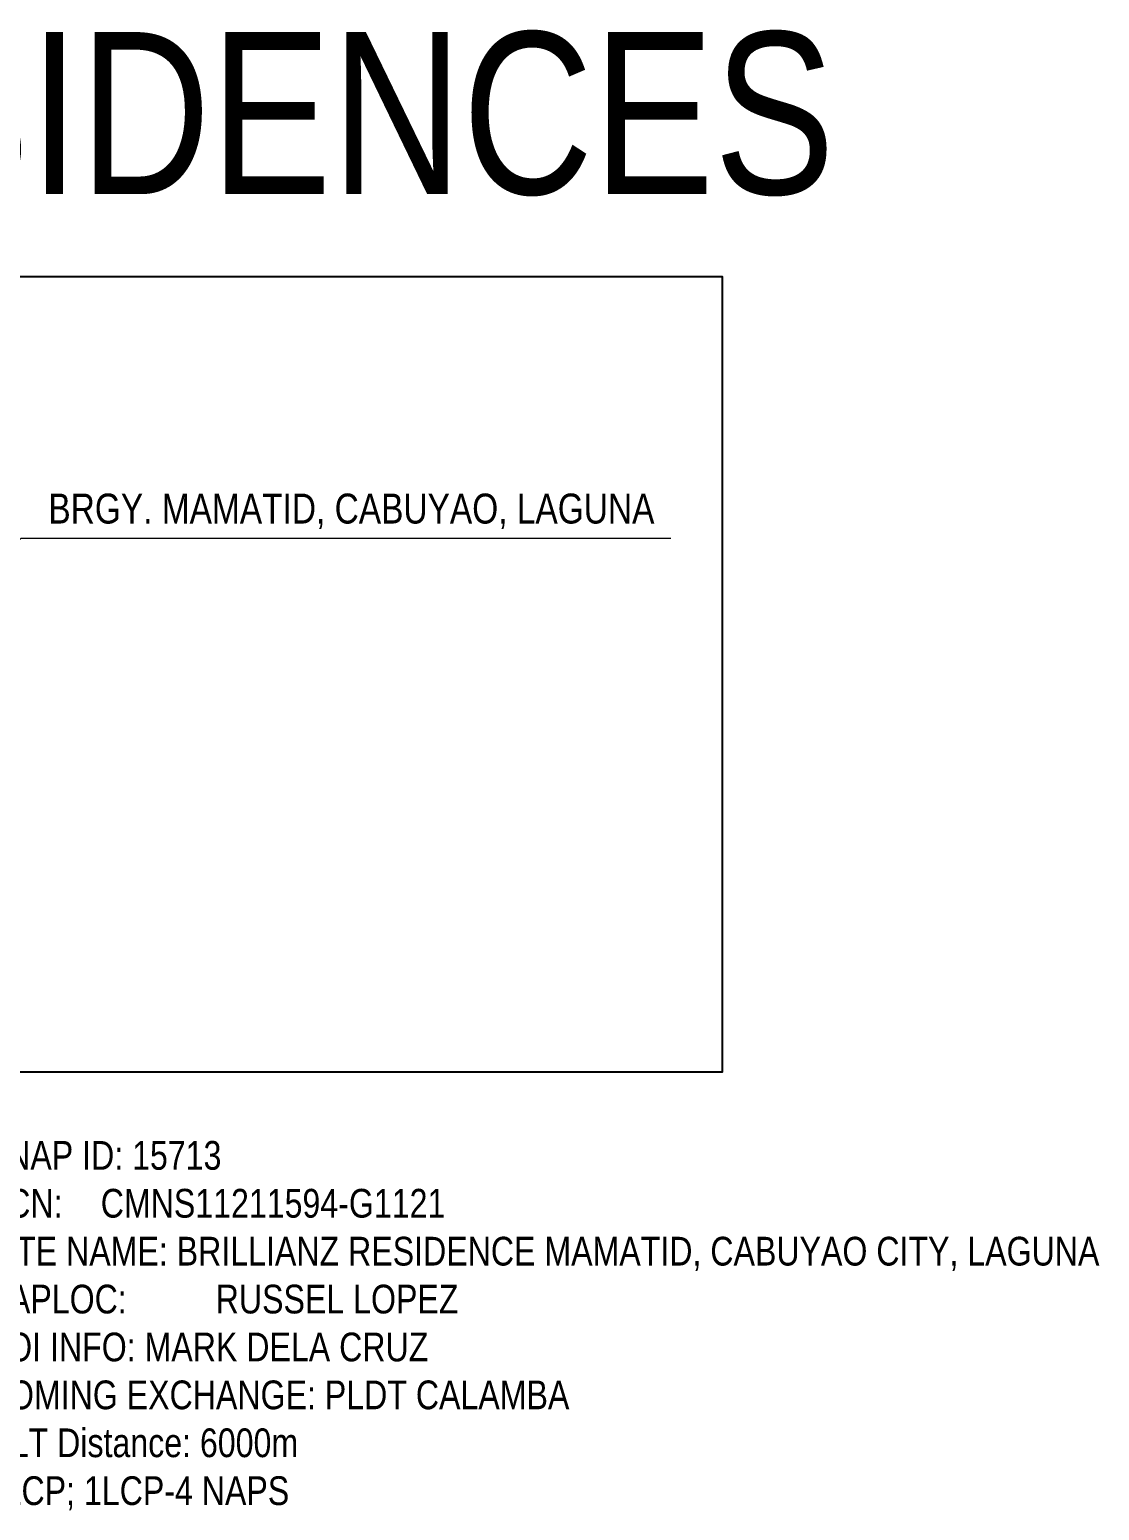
# Model space of a CAD drawing. Extents: x -663610 to -207124, y 70878 to 297551.
# Drawn here: x -210562 to -207124, y 79979 to 84739 of the extents above; entities that cross this region are included whole.
import ezdxf
from ezdxf.enums import TextEntityAlignment as Align

# ---------------------------------------------------------------- set-up
doc = ezdxf.new("R2010")
doc.units = 0
doc.header["$LTSCALE"] = 0.3
for name, color, linetype in [('BASEMAP', 7, 'CONTINUOUS'), ('NOTES', 2, 'CONTINUOUS'), ('Site boundry', 7, 'CONTINUOUS')]:
    doc.layers.add(name, color=color, linetype=linetype)
doc.styles.add('Mark', font='arial.ttf', dxfattribs={"width": 0.8, "height": 2.5})

msp = doc.modelspace()

# ---------------------------------------------------------------- linework, layer by layer
at = {"layer": 'BASEMAP', "color": 4, "linetype": 'Continuous', "ltscale": 2}
msp.add_lwpolyline([(-214505.4, 83945.9), (-208336.1, 83945.9), (-208336.1, 81388), (-214505.4, 81388)], close=True, dxfattribs=at)
at = {"layer": 'Site boundry', "color": 1, "linetype": 'Continuous', "lineweight": 0, "ltscale": 2, "const_width": 3.6}
msp.add_lwpolyline([(-210795.7, 82854), (-210590.2, 83103.8), (-208501.1, 83103.8)], dxfattribs=at)

# ---------------------------------------------------------------- texts
at = {"layer": 'BASEMAP', "color": 1, "ltscale": 2, "insert": (-210703.1, 81166.3), "char_height": 92.379, "width": 4534.791, "attachment_point": 1, "style": 'Mark'}
msp.add_mtext('SNAP ID: 15713\\PPCN:^ICMNS11211594-G1121\\PSITE NAME: BRILLIANZ RESIDENCE MAMATID, CABUYAO CITY, LAGUNA\\PNAPLOC:^IRUSSEL LOPEZ\\PPOI INFO: MARK DELA CRUZ\\PHOMING EXCHANGE: PLDT CALAMBA\\POLT Distance: 6000m\\P4LCP; 1LCP-4 NAPS', dxfattribs=at)
at = {"layer": 'NOTES', "color": 244, "true_color": 0x991b1e, "style": 'Mark', "width": 0.8}
msp.add_text('BRILLIANZ RESIDENCES', height=521.154, dxfattribs=at).set_placement((-211420.7, 84210.2), align=Align.CENTER)
at = {"layer": 'Site boundry', "color": 1, "style": 'Mark', "width": 0.8}
msp.add_text('BRGY. MAMATID, CABUYAO, LAGUNA', height=96.228, dxfattribs=at).set_placement((-210501.9, 83151.3))

doc.saveas('drawing.dxf')
